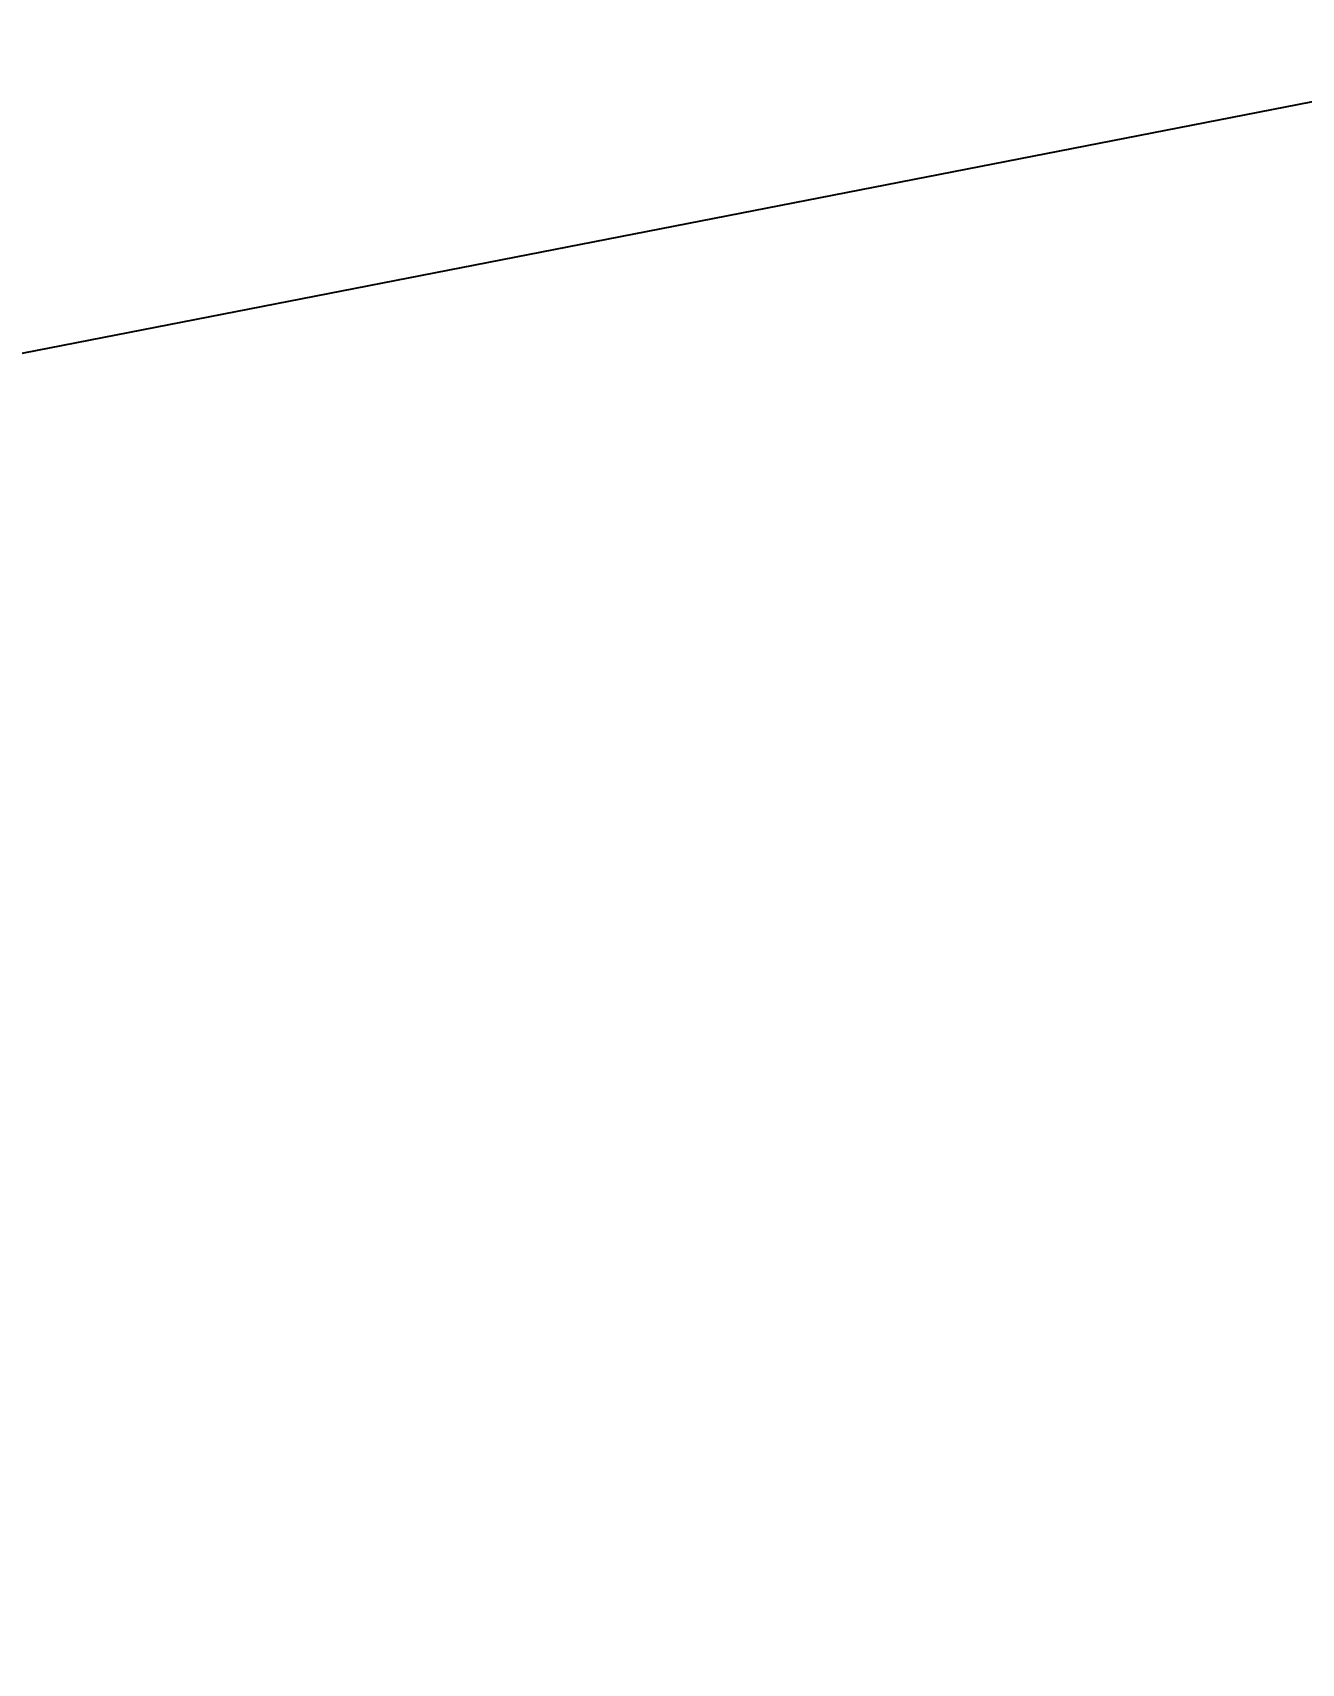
# Model space of a CAD drawing. Header units: millimetres. Extents: x -434100 to 9270898, y 0 to 249028.
# Drawn here: x 73303.13 to 73308.18, y 105936.29 to 105942.79 of the extents above; entities that cross this region are included whole.
import ezdxf
from ezdxf import colors
from ezdxf.entities.mleader import LeaderData, LeaderLine
from ezdxf.math import Vec2, Vec3

# ---------------------------------------------------------------- set-up
doc = ezdxf.new("R2010")
doc.units = ezdxf.units.MM
doc.header["$MEASUREMENT"] = 0
doc.layers.get('0').update_dxf_attribs({"color": 250, "lineweight": 9})
for name, color, linetype, lineweight in [('АР_Отметки', 250, 'Continuous', 15), ('АР_Размеры', 175, 'Continuous', 9), ('АР_Размеры дверей', 15, 'Continuous', 0), ('АР_Сущ Несущая стена', 216, 'Continuous', 30)]:
    doc.layers.add(name, color=color, linetype=linetype, lineweight=lineweight)
doc.layers.add('Тонкая', color=7, linetype='Continuous')
doc.styles.add('ISOCPEUR', font='isocpeur.TTF', dxfattribs={"width": 0.7})

# ---------------------------------------------------------------- blocks, each defined once
blk = doc.blocks.new('_DotSmall')
at = {"color": 0, "linetype": 'ByBlock', "const_width": 0.5}
blk.add_lwpolyline([(-0.0625, 0, 1), (0.0625, 0, 1)], format="xyb", close=True, dxfattribs=at)
blk = doc.blocks.new('A$Cec9b444d')
at = {"layer": 'Тонкая', "color": 5, "ltscale": 100}
blk.add_line((-293.911, -6250.3887), (-2355.1077, -6652.3379), dxfattribs=at)

msp = doc.modelspace()

# ---------------------------------------------------------------- linework, layer by layer
at = {"layer": 'АР_Размеры', "color": 5, "lineweight": 0, "ltscale": 100, "transparency": 33554687}
for points in [[(73319.3031, 105926.6705, -0.000016), (73322.0601, 105924.7459, -0.208057)], [(73319.3031, 105926.6705, -0.000016), (73322.0601, 105924.7459, -0.208057)], [(73319.3031, 105926.6705, -0.000016), (73322.0601, 105924.7459, -0.208057)], [(73319.3031, 105926.6705, -0.000016), (73322.0601, 105924.7459, -0.208057)], [(73319.3031, 105926.6705, -0.000016), (73322.0601, 105924.7459, -0.208057)], [(73319.3031, 105926.6705, -0.000016), (73322.0601, 105924.7459, -0.208057)], [(73319.3031, 105926.6705, -0.000016), (73322.0601, 105924.7459, -0.208057)], [(73319.3031, 105926.6705, -0.000016), (73322.0601, 105924.7459, -0.208057)], [(73319.3031, 105926.6705, -0.000016), (73322.0601, 105924.7459, -0.208057)], [(73319.3031, 105926.6705, -0.000016), (73322.0601, 105924.7459, -0.208057)], [(73319.3031, 105926.6705, -0.000016), (73322.0601, 105924.7459, -0.208057)], [(73319.3031, 105926.6705, -0.000016), (73322.0601, 105924.7459, -0.208057)], [(73319.3031, 105926.6705, -0.000016), (73322.0601, 105924.7459, -0.208057)], [(73319.3031, 105926.6705, -0.000016), (73322.0601, 105924.7459, -0.208057)], [(73319.3031, 105926.6705, -0.000016), (73322.0601, 105924.7459, -0.208057)], [(73319.3031, 105926.6705, -0.000016), (73322.0601, 105924.7459, -0.208057)], [(73319.3031, 105926.6705, -0.000016), (73322.0601, 105924.7459, -0.208057)], [(73319.3031, 105926.6705, -0.000016), (73322.0601, 105924.7459, -0.208057)], [(73319.3031, 105926.6705, -0.000016), (73322.0601, 105924.7459, -0.208057)], [(73319.3031, 105926.6705, -0.000016), (73322.0601, 105924.7459, -0.208057)], [(73319.3031, 105926.6705, -0.000016), (73322.0601, 105924.7459, -0.208057)], [(73319.3031, 105926.6705, -0.000016), (73322.0601, 105924.7459, -0.208057)], [(73319.3031, 105926.6705, -0.000016), (73322.0601, 105924.7459, -0.208057)], [(73319.3031, 105926.6705, -0.000016), (73322.0601, 105924.7459, -0.208057)], [(73319.3031, 105926.6705, -0.000016), (73322.0601, 105924.7459, -0.208057)], [(73319.3031, 105926.6705, -0.000016), (73322.0601, 105924.7459, -0.208057)], [(73319.3031, 105926.6705, -0.000016), (73322.0601, 105924.7459, -0.208057)], [(73319.3031, 105926.6705, -0.000016), (73322.0601, 105924.7459, -0.208057)], [(73319.3031, 105926.6705, -0.000016), (73322.0601, 105924.7459, -0.208057)], [(73319.3031, 105926.6705, -0.000016), (73322.0601, 105924.7459, -0.208057)], [(73319.3031, 105926.6705, -0.000016), (73322.0601, 105924.7459, -0.208057)], [(73319.3031, 105926.6705, -0.000016), (73322.0601, 105924.7459, -0.208057)], [(73319.3031, 105926.6705, -0.000016), (73322.0601, 105924.7459, -0.208057)], [(73319.3031, 105926.6705, -0.000016), (73322.0601, 105924.7459, -0.208057)], [(73319.3031, 105926.6705, -0.000016), (73322.0601, 105924.7459, -0.208057)], [(73319.3031, 105926.6705, -0.000016), (73322.0601, 105924.7459, -0.208057)], [(73319.3031, 105926.6705, -0.000016), (73322.0601, 105924.7459, -0.208057)], [(73319.3031, 105926.6705, -0.000016), (73322.0601, 105924.7459, -0.208057)], [(73319.3031, 105926.6705, -0.000016), (73322.0601, 105924.7459, -0.208057)], [(73319.3031, 105926.6705, -0.000016), (73322.0601, 105924.7459, -0.208057)], [(73319.3031, 105926.6705, -0.000016), (73322.0601, 105924.7459, -0.208057)], [(73319.3031, 105926.6705, -0.000016), (73322.0601, 105924.7459, -0.208057)], [(73319.3031, 105926.6705, -0.000016), (73322.0601, 105924.7459, -0.208057)], [(73319.3031, 105926.6705, -0.000016), (73322.0601, 105924.7459, -0.208057)], [(73319.3031, 105926.6705, -0.000016), (73322.0601, 105924.7459, -0.208057)], [(73319.3031, 105926.6705, -0.000016), (73322.0601, 105924.7459, -0.208057)], [(73319.3031, 105926.6705, -0.000016), (73322.0601, 105924.7459, -0.208057)], [(73319.3031, 105926.6705, -0.000016), (73322.0601, 105924.7459, -0.208057)], [(73319.3031, 105926.6705, -0.000016), (73322.0601, 105924.7459, -0.208057)], [(73319.3031, 105926.6705, -0.000016), (73322.0601, 105924.7459, -0.208057)], [(73319.3031, 105926.6705, -0.000016), (73322.0601, 105924.7459, -0.208057)], [(73319.3031, 105926.6705, -0.000016), (73322.0601, 105924.7459, -0.208057)], [(73319.3031, 105926.6705, -0.000016), (73322.0601, 105924.7459, -0.208057)], [(73319.3031, 105926.6705, -0.000016), (73322.0601, 105924.7459, -0.208057)], [(73319.3031, 105926.6705, -0.000016), (73322.0601, 105924.7459, -0.208057)], [(73319.3031, 105926.6705, -0.000016), (73322.0601, 105924.7459, -0.208057)], [(73319.3031, 105926.6705, -0.000016), (73322.0601, 105924.7459, -0.208057)], [(73319.3031, 105926.6705, -0.000016), (73322.0601, 105924.7459, -0.208057)], [(73319.3031, 105926.6705, -0.000016), (73322.0601, 105924.7459, -0.208057)], [(73319.3031, 105926.6705, -0.000016), (73322.0601, 105924.7459, -0.208057)], [(73319.3031, 105926.6705, -0.000016), (73322.0601, 105924.7459, -0.208057)], [(73319.3031, 105926.6705, -0.000016), (73322.0601, 105924.7459, -0.208057)], [(73319.3031, 105926.6705, -0.000016), (73322.0601, 105924.7459, -0.208057)], [(73319.3031, 105926.6705, -0.000016), (73322.0601, 105924.7459, -0.208057)], [(73319.3031, 105926.6705, -0.000016), (73322.0601, 105924.7459, -0.208057)], [(73319.3031, 105926.6705, -0.000016), (73322.0601, 105924.7459, -0.208057)], [(73319.3031, 105926.6705, -0.000016), (73322.0601, 105924.7459, -0.208057)], [(73319.3031, 105926.6705, -0.000016), (73322.0601, 105924.7459, -0.208057)], [(73319.3031, 105926.6705, -0.000016), (73322.0601, 105924.7459, -0.208057)], [(73319.3031, 105926.6705, -0.000016), (73322.0601, 105924.7459, -0.208057)], [(73319.3031, 105926.6705, -0.000016), (73322.0601, 105924.7459, -0.208057)], [(73319.3031, 105926.6705, -0.000016), (73322.0601, 105924.7459, -0.208057)], [(73319.3031, 105926.6705, -0.000016), (73322.0601, 105924.7459, -0.208057)], [(73319.3031, 105926.6705, -0.000016), (73322.0601, 105924.7459, -0.208057)], [(73319.3031, 105926.6705, -0.000016), (73322.0601, 105924.7459, -0.208057)], [(73319.3031, 105926.6705, -0.000016), (73322.0601, 105924.7459, -0.208057)], [(73319.3031, 105926.6705, -0.000016), (73322.0601, 105924.7459, -0.208057)], [(73319.3031, 105926.6705, -0.000016), (73322.0601, 105924.7459, -0.208057)], [(73319.3031, 105926.6705, -0.000016), (73322.0601, 105924.7459, -0.208057)], [(73319.3031, 105926.6705, -0.000016), (73322.0601, 105924.7459, -0.208057)], [(73319.3031, 105926.6705, -0.000016), (73322.0601, 105924.7459, -0.208057)], [(73319.3031, 105926.6705, -0.000016), (73322.0601, 105924.7459, -0.208057)], [(73319.3031, 105926.6705, -0.000016), (73322.0601, 105924.7459, -0.208057)], [(73319.3031, 105926.6705, -0.000016), (73322.0601, 105924.7459, -0.208057)], [(73319.3031, 105926.6705, -0.000016), (73322.0601, 105924.7459, -0.208057)], [(73319.3031, 105926.6705, -0.000016), (73322.0601, 105924.7459, -0.208057)], [(73319.3031, 105926.6705, -0.000016), (73322.0601, 105924.7459, -0.208057)], [(73319.3031, 105926.6705, -0.000016), (73322.0601, 105924.7459, -0.208057)], [(73319.3031, 105926.6705, -0.000016), (73322.0601, 105924.7459, -0.208057)], [(73319.3031, 105926.6705, -0.000016), (73322.0601, 105924.7459, -0.208057)], [(73319.3031, 105926.6705, -0.000016), (73322.0601, 105924.7459, -0.208057)], [(73319.3031, 105926.6705, -0.000016), (73322.0601, 105924.7459, -0.208057)], [(73319.3031, 105926.6705, -0.000016), (73322.0601, 105924.7459, -0.208057)], [(73319.3031, 105926.6705, -0.000016), (73322.0601, 105924.7459, -0.208057)], [(73319.3031, 105926.6705, -0.000016), (73322.0601, 105924.7459, -0.208057)], [(73319.3031, 105926.6705, -0.000016), (73322.0601, 105924.7459, -0.208057)], [(73319.3031, 105926.6705, -0.000016), (73322.0601, 105924.7459, -0.208057)], [(73319.3031, 105926.6705, -0.000016), (73322.0601, 105924.7459, -0.208057)], [(73319.3031, 105926.6705, -0.000016), (73322.0601, 105924.7459, -0.208057)], [(73319.3031, 105926.6705, -0.000016), (73322.0601, 105924.7459, -0.208057)], [(73319.3031, 105926.6705, -0.000016), (73322.0601, 105924.7459, -0.208057)], [(73319.3031, 105926.6705, -0.000016), (73322.0601, 105924.7459, -0.208057)], [(73319.3031, 105926.6705, -0.000016), (73322.0601, 105924.7459, -0.208057)], [(73319.3031, 105926.6705, -0.000016), (73322.0601, 105924.7459, -0.208057)], [(73319.3031, 105926.6705, -0.000016), (73322.0601, 105924.7459, -0.208057)], [(73319.3031, 105926.6705, -0.000016), (73322.0601, 105924.7459, -0.208057)], [(73319.3031, 105926.6705, -0.000016), (73322.0601, 105924.7459, -0.208057)], [(73319.3031, 105926.6705, -0.000016), (73322.0601, 105924.7459, -0.208057)], [(73319.3031, 105926.6705, -0.000016), (73322.0601, 105924.7459, -0.208057)], [(73319.3031, 105926.6705, -0.000016), (73322.0601, 105924.7459, -0.208057)], [(73319.3031, 105926.6705, -0.000016), (73322.0601, 105924.7459, -0.208057)], [(73319.3031, 105926.6705, -0.000016), (73322.0601, 105924.7459, -0.208057)], [(73319.3031, 105926.6705, -0.000016), (73322.0601, 105924.7459, -0.208057)], [(73319.3031, 105926.6705, -0.000016), (73322.0601, 105924.7459, -0.208057)], [(73319.3031, 105926.6705, -0.000016), (73322.0601, 105924.7459, -0.208057)], [(73319.3031, 105926.6705, -0.000016), (73322.0601, 105924.7459, -0.208057)], [(73319.3031, 105926.6705, -0.000016), (73322.0601, 105924.7459, -0.208057)], [(73319.3031, 105926.6705, -0.000016), (73322.0601, 105924.7459, -0.208057)], [(73319.3031, 105926.6705, -0.000016), (73322.0601, 105924.7459, -0.208057)], [(73319.3031, 105926.6705, -0.000016), (73322.0601, 105924.7459, -0.208057)], [(73319.3031, 105926.6705, -0.000016), (73322.0601, 105924.7459, -0.208057)], [(73319.3031, 105926.6705, -0.000016), (73322.0601, 105924.7459, -0.208057)], [(73319.3031, 105926.6705, -0.000016), (73322.0601, 105924.7459, -0.208057)], [(73319.3031, 105926.6705, -0.000016), (73322.0601, 105924.7459, -0.208057)], [(73319.3031, 105926.6705, -0.000016), (73322.0601, 105924.7459, -0.208057)], [(73319.3031, 105926.6705, -0.000016), (73322.0601, 105924.7459, -0.208057)], [(73319.3031, 105926.6705, -0.000016), (73322.0601, 105924.7459, -0.208057)], [(73319.3031, 105926.6705, -0.000016), (73322.0601, 105924.7459, -0.208057)], [(73319.3031, 105926.6705, -0.000016), (73322.0601, 105924.7459, -0.208057)], [(73319.3031, 105926.6705, -0.000016), (73322.0601, 105924.7459, -0.208057)], [(73319.3031, 105926.6705, -0.000016), (73322.0601, 105924.7459, -0.208057)], [(73319.3031, 105926.6705, -0.000016), (73322.0601, 105924.7459, -0.208057)], [(73319.3031, 105926.6705, -0.000016), (73322.0601, 105924.7459, -0.208057)], [(73319.3031, 105926.6705, -0.000016), (73322.0601, 105924.7459, -0.208057)], [(73319.3031, 105926.6705, -0.000016), (73322.0601, 105924.7459, -0.208057)], [(73319.3031, 105926.6705, -0.000016), (73322.0601, 105924.7459, -0.208057)], [(73319.3031, 105926.6705, -0.000016), (73322.0601, 105924.7459, -0.208057)], [(73319.3031, 105926.6705, -0.000016), (73322.0601, 105924.7459, -0.208057)], [(73319.3031, 105926.6705, -0.000016), (73322.0601, 105924.7459, -0.208057)], [(73319.3031, 105926.6705, -0.000016), (73322.0601, 105924.7459, -0.208057)], [(73319.3031, 105926.6705, -0.000016), (73322.0601, 105924.7459, -0.208057)], [(73319.3031, 105926.6705, -0.000016), (73322.0601, 105924.7459, -0.208057)], [(73319.3031, 105926.6705, -0.000016), (73322.0601, 105924.7459, -0.208057)], [(73319.3031, 105926.6705, -0.000016), (73322.0601, 105924.7459, -0.208057)], [(73319.3031, 105926.6705, -0.000016), (73322.0601, 105924.7459, -0.208057)], [(73319.3031, 105926.6705, -0.000016), (73322.0601, 105924.7459, -0.208057)], [(73319.3031, 105926.6705, -0.000016), (73322.0601, 105924.7459, -0.208057)], [(73319.3031, 105926.6705, -0.000016), (73322.0601, 105924.7459, -0.208057)], [(73319.3031, 105926.6705, -0.000016), (73322.0601, 105924.7459, -0.208057)], [(73319.3031, 105926.6705, -0.000016), (73322.0601, 105924.7459, -0.208057)], [(73319.3031, 105926.6705, -0.000016), (73322.0601, 105924.7459, -0.208057)], [(73319.3031, 105926.6705, -0.000016), (73322.0601, 105924.7459, -0.208057)], [(73319.3031, 105926.6705, -0.000016), (73322.0601, 105924.7459, -0.208057)], [(73319.3031, 105926.6705, -0.000016), (73322.0601, 105924.7459, -0.208057)], [(73319.3031, 105926.6705, -0.000016), (73322.0601, 105924.7459, -0.208057)], [(73319.3031, 105926.6705, -0.000016), (73322.0601, 105924.7459, -0.208057)], [(73319.3031, 105926.6705, -0.000016), (73322.0601, 105924.7459, -0.208057)], [(73319.3031, 105926.6705, -0.000016), (73322.0601, 105924.7459, -0.208057)], [(73319.3031, 105926.6705, -0.000016), (73322.0601, 105924.7459, -0.208057)], [(73319.3031, 105926.6705, -0.000016), (73322.0601, 105924.7459, -0.208057)], [(73319.3031, 105926.6705, -0.000016), (73322.0601, 105924.7459, -0.208057)], [(73319.3031, 105926.6705, -0.000016), (73322.0601, 105924.7459, -0.208057)], [(73319.3031, 105926.6705, -0.000016), (73322.0601, 105924.7459, -0.208057)], [(73319.3031, 105926.6705, -0.000016), (73322.0601, 105924.7459, -0.208057)], [(73319.3031, 105926.6705, -0.000016), (73322.0601, 105924.7459, -0.208057)], [(73319.3031, 105926.6705, -0.000016), (73322.0601, 105924.7459, -0.208057)], [(73319.3031, 105926.6705, -0.000016), (73322.0601, 105924.7459, -0.208057)], [(73319.3031, 105926.6705, -0.000016), (73322.0601, 105924.7459, -0.208057)], [(73319.3031, 105926.6705, -0.000016), (73322.0601, 105924.7459, -0.208057)], [(73319.3031, 105926.6705, -0.000016), (73322.0601, 105924.7459, -0.208057)], [(73319.3031, 105926.6705, -0.000016), (73322.0601, 105924.7459, -0.208057)], [(73315.9323, 105923.6598, -0.000016), (73317.8599, 105926.4147, -0.439819)], [(73315.9323, 105923.6598, -0.000016), (73317.8599, 105926.4147, -0.439819)], [(73315.9323, 105923.6598, -0.000016), (73317.8599, 105926.4147, -0.439819)], [(73315.9323, 105923.6598, -0.000016), (73317.8599, 105926.4147, -0.439819)], [(73315.9323, 105923.6598, -0.000016), (73317.8599, 105926.4147, -0.439819)], [(73315.9323, 105923.6598, -0.000016), (73317.8599, 105926.4147, -0.439819)], [(73315.9323, 105923.6598, -0.000016), (73317.8599, 105926.4147, -0.439819)], [(73315.9323, 105923.6598, -0.000016), (73317.8599, 105926.4147, -0.439819)], [(73315.9323, 105923.6598, -0.000016), (73317.8599, 105926.4147, -0.439819)], [(73315.9323, 105923.6598, -0.000016), (73317.8599, 105926.4147, -0.439819)], [(73315.9323, 105923.6598, -0.000016), (73317.8599, 105926.4147, -0.439819)], [(73315.9323, 105923.6598, -0.000016), (73317.8599, 105926.4147, -0.439819)], [(73315.9323, 105923.6598, -0.000016), (73317.8599, 105926.4147, -0.439819)], [(73315.9323, 105923.6598, -0.000016), (73317.8599, 105926.4147, -0.439819)], [(73315.9323, 105923.6598, -0.000016), (73317.8599, 105926.4147, -0.439819)], [(73315.9323, 105923.6598, -0.000016), (73317.8599, 105926.4147, -0.439819)], [(73315.9323, 105923.6598, -0.000016), (73317.8599, 105926.4147, -0.439819)], [(73315.9323, 105923.6598, -0.000016), (73317.8599, 105926.4147, -0.439819)], [(73315.9323, 105923.6598, -0.000016), (73317.8599, 105926.4147, -0.439819)], [(73315.9323, 105923.6598, -0.000016), (73317.8599, 105926.4147, -0.439819)], [(73315.9323, 105923.6598, -0.000016), (73317.8599, 105926.4147, -0.439819)], [(73315.9323, 105923.6598, -0.000016), (73317.8599, 105926.4147, -0.439819)], [(73315.9323, 105923.6598, -0.000016), (73317.8599, 105926.4147, -0.439819)], [(73315.9323, 105923.6598, -0.000016), (73317.8599, 105926.4147, -0.439819)], [(73315.9323, 105923.6598, -0.000016), (73317.8599, 105926.4147, -0.439819)], [(73315.9323, 105923.6598, -0.000016), (73317.8599, 105926.4147, -0.439819)], [(73315.9323, 105923.6598, -0.000016), (73317.8599, 105926.4147, -0.439819)], [(73315.9323, 105923.6598, -0.000016), (73317.8599, 105926.4147, -0.439819)], [(73315.9323, 105923.6598, -0.000016), (73317.8599, 105926.4147, -0.439819)], [(73315.9323, 105923.6598, -0.000016), (73317.8599, 105926.4147, -0.439819)], [(73315.9323, 105923.6598, -0.000016), (73317.8599, 105926.4147, -0.439819)], [(73315.9323, 105923.6598, -0.000016), (73317.8599, 105926.4147, -0.439819)], [(73315.9323, 105923.6598, -0.000016), (73317.8599, 105926.4147, -0.439819)], [(73315.9323, 105923.6598, -0.000016), (73317.8599, 105926.4147, -0.439819)], [(73315.9323, 105923.6598, -0.000016), (73317.8599, 105926.4147, -0.439819)], [(73315.9323, 105923.6598, -0.000016), (73317.8599, 105926.4147, -0.439819)], [(73315.9323, 105923.6598, -0.000016), (73317.8599, 105926.4147, -0.439819)], [(73315.9323, 105923.6598, -0.000016), (73317.8599, 105926.4147, -0.439819)], [(73315.9323, 105923.6598, -0.000016), (73317.8599, 105926.4147, -0.439819)], [(73315.9323, 105923.6598, -0.000016), (73317.8599, 105926.4147, -0.439819)], [(73315.9323, 105923.6598, -0.000016), (73317.8599, 105926.4147, -0.439819)], [(73315.9323, 105923.6598, -0.000016), (73317.8599, 105926.4147, -0.439819)], [(73315.9323, 105923.6598, -0.000016), (73317.8599, 105926.4147, -0.439819)], [(73315.9323, 105923.6598, -0.000016), (73317.8599, 105926.4147, -0.439819)], [(73315.9323, 105923.6598, -0.000016), (73317.8599, 105926.4147, -0.439819)], [(73315.9323, 105923.6598, -0.000016), (73317.8599, 105926.4147, -0.439819)], [(73315.9323, 105923.6598, -0.000016), (73317.8599, 105926.4147, -0.439819)], [(73315.9323, 105923.6598, -0.000016), (73317.8599, 105926.4147, -0.439819)], [(73315.9323, 105923.6598, -0.000016), (73317.8599, 105926.4147, -0.439819)], [(73315.9323, 105923.6598, -0.000016), (73317.8599, 105926.4147, -0.439819)], [(73315.9323, 105923.6598, -0.000016), (73317.8599, 105926.4147, -0.439819)], [(73315.9323, 105923.6598, -0.000016), (73317.8599, 105926.4147, -0.439819)], [(73315.9323, 105923.6598, -0.000016), (73317.8599, 105926.4147, -0.439819)], [(73315.9323, 105923.6598, -0.000016), (73317.8599, 105926.4147, -0.439819)], [(73315.9323, 105923.6598, -0.000016), (73317.8599, 105926.4147, -0.439819)], [(73315.9323, 105923.6598, -0.000016), (73317.8599, 105926.4147, -0.439819)], [(73315.9323, 105923.6598, -0.000016), (73317.8599, 105926.4147, -0.439819)], [(73315.9323, 105923.6598, -0.000016), (73317.8599, 105926.4147, -0.439819)], [(73315.9323, 105923.6598, -0.000016), (73317.8599, 105926.4147, -0.439819)], [(73315.9323, 105923.6598, -0.000016), (73317.8599, 105926.4147, -0.439819)], [(73315.9323, 105923.6598, -0.000016), (73317.8599, 105926.4147, -0.439819)], [(73315.9323, 105923.6598, -0.000016), (73317.8599, 105926.4147, -0.439819)], [(73315.9323, 105923.6598, -0.000016), (73317.8599, 105926.4147, -0.439819)], [(73315.9323, 105923.6598, -0.000016), (73317.8599, 105926.4147, -0.439819)], [(73315.9323, 105923.6598, -0.000016), (73317.8599, 105926.4147, -0.439819)], [(73315.9323, 105923.6598, -0.000016), (73317.8599, 105926.4147, -0.439819)], [(73315.9323, 105923.6598, -0.000016), (73317.8599, 105926.4147, -0.439819)], [(73315.9323, 105923.6598, -0.000016), (73317.8599, 105926.4147, -0.439819)], [(73315.9323, 105923.6598, -0.000016), (73317.8599, 105926.4147, -0.439819)], [(73315.9323, 105923.6598, -0.000016), (73317.8599, 105926.4147, -0.439819)], [(73315.9323, 105923.6598, -0.000016), (73317.8599, 105926.4147, -0.439819)], [(73315.9323, 105923.6598, -0.000016), (73317.8599, 105926.4147, -0.439819)], [(73315.9323, 105923.6598, -0.000016), (73317.8599, 105926.4147, -0.439819)], [(73315.9323, 105923.6598, -0.000016), (73317.8599, 105926.4147, -0.439819)], [(73315.9323, 105923.6598, -0.000016), (73317.8599, 105926.4147, -0.439819)], [(73315.9323, 105923.6598, -0.000016), (73317.8599, 105926.4147, -0.439819)], [(73315.9323, 105923.6598, -0.000016), (73317.8599, 105926.4147, -0.439819)], [(73315.9323, 105923.6598, -0.000016), (73317.8599, 105926.4147, -0.439819)], [(73315.9323, 105923.6598, -0.000016), (73317.8599, 105926.4147, -0.439819)], [(73315.9323, 105923.6598, -0.000016), (73317.8599, 105926.4147, -0.439819)], [(73315.9323, 105923.6598, -0.000016), (73317.8599, 105926.4147, -0.439819)], [(73315.9323, 105923.6598, -0.000016), (73317.8599, 105926.4147, -0.439819)], [(73315.9323, 105923.6598, -0.000016), (73317.8599, 105926.4147, -0.439819)], [(73315.9323, 105923.6598, -0.000016), (73317.8599, 105926.4147, -0.439819)], [(73315.9323, 105923.6598, -0.000016), (73317.8599, 105926.4147, -0.439819)], [(73315.9323, 105923.6598, -0.000016), (73317.8599, 105926.4147, -0.439819)], [(73315.9323, 105923.6598, -0.000016), (73317.8599, 105926.4147, -0.439819)], [(73315.9323, 105923.6598, -0.000016), (73317.8599, 105926.4147, -0.439819)], [(73315.9323, 105923.6598, -0.000016), (73317.8599, 105926.4147, -0.439819)], [(73315.9323, 105923.6598, -0.000016), (73317.8599, 105926.4147, -0.439819)], [(73315.9323, 105923.6598, -0.000016), (73317.8599, 105926.4147, -0.439819)], [(73315.9323, 105923.6598, -0.000016), (73317.8599, 105926.4147, -0.439819)], [(73315.9323, 105923.6598, -0.000016), (73317.8599, 105926.4147, -0.439819)], [(73315.9323, 105923.6598, -0.000016), (73317.8599, 105926.4147, -0.439819)], [(73315.9323, 105923.6598, -0.000016), (73317.8599, 105926.4147, -0.439819)], [(73315.9323, 105923.6598, -0.000016), (73317.8599, 105926.4147, -0.439819)], [(73315.9323, 105923.6598, -0.000016), (73317.8599, 105926.4147, -0.439819)], [(73315.9323, 105923.6598, -0.000016), (73317.8599, 105926.4147, -0.439819)], [(73315.9323, 105923.6598, -0.000016), (73317.8599, 105926.4147, -0.439819)], [(73315.9323, 105923.6598, -0.000016), (73317.8599, 105926.4147, -0.439819)], [(73315.9323, 105923.6598, -0.000016), (73317.8599, 105926.4147, -0.439819)], [(73315.9323, 105923.6598, -0.000016), (73317.8599, 105926.4147, -0.439819)], [(73315.9323, 105923.6598, -0.000016), (73317.8599, 105926.4147, -0.439819)], [(73315.9323, 105923.6598, -0.000016), (73317.8599, 105926.4147, -0.439819)], [(73315.9323, 105923.6598, -0.000016), (73317.8599, 105926.4147, -0.439819)], [(73315.9323, 105923.6598, -0.000016), (73317.8599, 105926.4147, -0.439819)], [(73315.9323, 105923.6598, -0.000016), (73317.8599, 105926.4147, -0.439819)], [(73315.9323, 105923.6598, -0.000016), (73317.8599, 105926.4147, -0.439819)], [(73315.9323, 105923.6598, -0.000016), (73317.8599, 105926.4147, -0.439819)], [(73315.9323, 105923.6598, -0.000016), (73317.8599, 105926.4147, -0.439819)], [(73315.9323, 105923.6598, -0.000016), (73317.8599, 105926.4147, -0.439819)], [(73315.9323, 105923.6598, -0.000016), (73317.8599, 105926.4147, -0.439819)], [(73315.9323, 105923.6598, -0.000016), (73317.8599, 105926.4147, -0.439819)], [(73315.9323, 105923.6598, -0.000016), (73317.8599, 105926.4147, -0.439819)], [(73315.9323, 105923.6598, -0.000016), (73317.8599, 105926.4147, -0.439819)], [(73315.9323, 105923.6598, -0.000016), (73317.8599, 105926.4147, -0.439819)], [(73315.9323, 105923.6598, -0.000016), (73317.8599, 105926.4147, -0.439819)], [(73315.9323, 105923.6598, -0.000016), (73317.8599, 105926.4147, -0.439819)], [(73315.9323, 105923.6598, -0.000016), (73317.8599, 105926.4147, -0.439819)], [(73315.9323, 105923.6598, -0.000016), (73317.8599, 105926.4147, -0.439819)], [(73315.9323, 105923.6598, -0.000016), (73317.8599, 105926.4147, -0.439819)], [(73315.9323, 105923.6598, -0.000016), (73317.8599, 105926.4147, -0.439819)], [(73315.9323, 105923.6598, -0.000016), (73317.8599, 105926.4147, -0.439819)], [(73315.9323, 105923.6598, -0.000016), (73317.8599, 105926.4147, -0.439819)], [(73315.9323, 105923.6598, -0.000016), (73317.8599, 105926.4147, -0.439819)], [(73315.9323, 105923.6598, -0.000016), (73317.8599, 105926.4147, -0.439819)], [(73315.9323, 105923.6598, -0.000016), (73317.8599, 105926.4147, -0.439819)], [(73315.9323, 105923.6598, -0.000016), (73317.8599, 105926.4147, -0.439819)], [(73315.9323, 105923.6598, -0.000016), (73317.8599, 105926.4147, -0.439819)], [(73315.9323, 105923.6598, -0.000016), (73317.8599, 105926.4147, -0.439819)], [(73315.9323, 105923.6598, -0.000016), (73317.8599, 105926.4147, -0.439819)], [(73315.9323, 105923.6598, -0.000016), (73317.8599, 105926.4147, -0.439819)], [(73315.9323, 105923.6598, -0.000016), (73317.8599, 105926.4147, -0.439819)], [(73315.9323, 105923.6598, -0.000016), (73317.8599, 105926.4147, -0.439819)], [(73315.9323, 105923.6598, -0.000016), (73317.8599, 105926.4147, -0.439819)], [(73315.9323, 105923.6598, -0.000016), (73317.8599, 105926.4147, -0.439819)], [(73315.9323, 105923.6598, -0.000016), (73317.8599, 105926.4147, -0.439819)], [(73315.9323, 105923.6598, -0.000016), (73317.8599, 105926.4147, -0.439819)], [(73315.9323, 105923.6598, -0.000016), (73317.8599, 105926.4147, -0.439819)], [(73315.9323, 105923.6598, -0.000016), (73317.8599, 105926.4147, -0.439819)], [(73315.9323, 105923.6598, -0.000016), (73317.8599, 105926.4147, -0.439819)], [(73315.9323, 105923.6598, -0.000016), (73317.8599, 105926.4147, -0.439819)], [(73315.9323, 105923.6598, -0.000016), (73317.8599, 105926.4147, -0.439819)], [(73315.9323, 105923.6598, -0.000016), (73317.8599, 105926.4147, -0.439819)], [(73315.9323, 105923.6598, -0.000016), (73317.8599, 105926.4147, -0.439819)], [(73315.9323, 105923.6598, -0.000016), (73317.8599, 105926.4147, -0.439819)], [(73315.9323, 105923.6598, -0.000016), (73317.8599, 105926.4147, -0.439819)], [(73315.9323, 105923.6598, -0.000016), (73317.8599, 105926.4147, -0.439819)], [(73315.9323, 105923.6598, -0.000016), (73317.8599, 105926.4147, -0.439819)], [(73315.9323, 105923.6598, -0.000016), (73317.8599, 105926.4147, -0.439819)], [(73315.9323, 105923.6598, -0.000016), (73317.8599, 105926.4147, -0.439819)], [(73315.9323, 105923.6598, -0.000016), (73317.8599, 105926.4147, -0.439819)], [(73315.9323, 105923.6598, -0.000016), (73317.8599, 105926.4147, -0.439819)], [(73315.9323, 105923.6598, -0.000016), (73317.8599, 105926.4147, -0.439819)], [(73315.9323, 105923.6598, -0.000016), (73317.8599, 105926.4147, -0.439819)], [(73315.9323, 105923.6598, -0.000016), (73317.8599, 105926.4147, -0.439819)], [(73315.9323, 105923.6598, -0.000016), (73317.8599, 105926.4147, -0.439819)], [(73315.9323, 105923.6598, -0.000016), (73317.8599, 105926.4147, -0.439819)], [(73315.9323, 105923.6598, -0.000016), (73317.8599, 105926.4147, -0.439819)], [(73315.9323, 105923.6598, -0.000016), (73317.8599, 105926.4147, -0.439819)], [(73315.9323, 105923.6598, -0.000016), (73317.8599, 105926.4147, -0.439819)], [(73315.9323, 105923.6598, -0.000016), (73317.8599, 105926.4147, -0.439819)], [(73315.9323, 105923.6598, -0.000016), (73317.8599, 105926.4147, -0.439819)], [(73315.9323, 105923.6598, -0.000016), (73317.8599, 105926.4147, -0.439819)], [(73315.9323, 105923.6598, -0.000016), (73317.8599, 105926.4147, -0.439819)], [(73315.9323, 105923.6598, -0.000016), (73317.8599, 105926.4147, -0.439819)], [(73315.9323, 105923.6598, -0.000016), (73317.8599, 105926.4147, -0.439819)], [(73315.9323, 105923.6598, -0.000016), (73317.8599, 105926.4147, -0.439819)], [(73315.9323, 105923.6598, -0.000016), (73317.8599, 105926.4147, -0.439819)], [(73315.9323, 105923.6598, -0.000016), (73317.8599, 105926.4147, -0.439819)], [(73315.9323, 105923.6598, -0.000016), (73317.8599, 105926.4147, -0.439819)]]:
    msp.add_lwpolyline(points, format="xyb", dxfattribs=at)
at = {"layer": 'АР_Сущ Несущая стена', "lineweight": 18, "ltscale": 100}
msp.add_arc((72770.1761, 115484.9159), 9778.6546, 272.59254797, 356.63539137, dxfattribs=at)

# ---------------------------------------------------------------- block references
at = {"layer": 'АР_Размеры дверей', "ltscale": 100}
msp.add_blockref('A$Cec9b444d', (75635.8984, 112589.4983), dxfattribs=at)

# ---------------------------------------------------------------- leaders
at = {"layer": 'АР_Отметки'}
ml = msp.add_multileader_mtext('Standard', dxfattribs=at)
ml.set_content('Л.4', color=256, style='ISOCPEUR')
ml.set_leader_properties(color=256, linetype='Continuous', lineweight=-1)
ml.set_arrow_properties(name='DOTSMALL')
ml.build(insert=Vec2(0, 0))
ml.multileader.update_dxf_attribs({"has_text_frame": 1, "text_left_attachment_type": 4, "text_right_attachment_type": 4, "dogleg_length": 100, "arrow_head_size": 180})
ctx = ml.context
ctx.base_point, ctx.char_height, ctx.arrow_head_size, ctx.landing_gap_size, ctx.plane_origin = Vec3(82175.4982, 130136.1248), 250, 180, 50, Vec3(110295.9457, 117978.4653)
ctx.left_attachment, ctx.right_attachment = 4, 4
notes = []
notes.append((ctx, [(0, (0, 0, 0), (0, 0), (1, 0), 1, [])]))
ctx.mtext.insert, ctx.mtext.width, ctx.mtext.line_spacing_style, ctx.mtext.flow_direction = Vec3(82225.4982, 130469.4581), 852.697031, 2, 5
ml = msp.add_multileader_mtext('Standard', dxfattribs=at)
ml.set_content('Л.4', color=256, style='ISOCPEUR')
ml.set_leader_properties(color=256, linetype='Continuous', lineweight=-1)
ml.set_arrow_properties(name='DOTSMALL')
ml.build(insert=Vec2(0, 0))
ml.multileader.update_dxf_attribs({"has_text_frame": 1, "text_left_attachment_type": 4, "text_right_attachment_type": 4, "dogleg_length": 100, "arrow_head_size": 180})
ctx = ml.context
ctx.base_point, ctx.char_height, ctx.arrow_head_size, ctx.landing_gap_size, ctx.plane_origin = Vec3(219850.3773, 129601.5848), 250, 180, 50, Vec3(247234.1017, 117978.4653)
ctx.left_attachment, ctx.right_attachment = 4, 4
notes.append((ctx, [(0, (0, 0, 0), (0, 0), (1, 0), 1, [])]))
ctx.mtext.insert, ctx.mtext.width, ctx.mtext.line_spacing_style, ctx.mtext.flow_direction = Vec3(219900.3773, 129934.9181), 852.697031, 2, 5
ml = msp.add_multileader_mtext('Standard', dxfattribs=at)
ml.set_content('+11,550', color=256, style='ISOCPEUR')
ml.set_leader_properties(color=256, linetype='Continuous', lineweight=-1)
ml.set_arrow_properties(name='DOTSMALL')
ml.build(insert=Vec2(0, 0))
ml.multileader.update_dxf_attribs({"has_text_frame": 1, "text_left_attachment_type": 4, "text_right_attachment_type": 4, "dogleg_length": 100, "arrow_head_size": 180})
ctx = ml.context
ctx.base_point, ctx.char_height, ctx.arrow_head_size, ctx.landing_gap_size, ctx.plane_origin = Vec3(219245.8889, 128951.1987), 250, 180, 50, Vec3(217084.6766, 128359.9532)
ctx.left_attachment, ctx.right_attachment = 4, 4
notes.append((ctx, [(0, (0, 0, 0), (0, 0), (1, 0), 1, [])]))
ctx.mtext.insert, ctx.mtext.width, ctx.mtext.line_spacing_style, ctx.mtext.flow_direction = Vec3(219295.8889, 129284.5321), 852.697031, 2, 5
ml = msp.add_multileader_mtext('Standard', dxfattribs=at)
ml.set_content('+11,550', color=256, style='ISOCPEUR')
ml.set_leader_properties(color=256, linetype='Continuous', lineweight=-1)
ml.set_arrow_properties(name='DOTSMALL')
ml.build(insert=Vec2(0, 0))
ml.multileader.update_dxf_attribs({"has_text_frame": 1, "text_left_attachment_type": 4, "text_right_attachment_type": 4, "dogleg_length": 100, "arrow_head_size": 180})
ctx = ml.context
ctx.base_point, ctx.char_height, ctx.arrow_head_size, ctx.landing_gap_size, ctx.plane_origin = Vec3(219245.8889, 128951.1987), 250, 180, 50, Vec3(217084.6766, 128359.9532)
ctx.left_attachment, ctx.right_attachment = 4, 4
notes.append((ctx, [(0, (0, 0, 0), (0, 0), (1, 0), 1, [])]))
ctx.mtext.insert, ctx.mtext.width, ctx.mtext.line_spacing_style, ctx.mtext.flow_direction = Vec3(219295.8889, 129284.5321), 852.697031, 2, 5
ml = msp.add_multileader_mtext('Standard', dxfattribs=at)
ml.set_content('+13,200', color=256, style='ISOCPEUR')
ml.set_leader_properties(color=256, linetype='Continuous', lineweight=-1)
ml.set_arrow_properties(name='DOTSMALL')
ml.build(insert=Vec2(0, 0))
ml.multileader.update_dxf_attribs({"has_text_frame": 1, "text_left_attachment_type": 4, "text_right_attachment_type": 4, "dogleg_length": 100, "arrow_head_size": 180})
ctx = ml.context
ctx.base_point, ctx.char_height, ctx.arrow_head_size, ctx.landing_gap_size, ctx.plane_origin = Vec3(224401.7393, 128884.7482), 250, 180, 50, Vec3(222084.6766, 129104.9532)
ctx.left_attachment, ctx.right_attachment = 4, 4
notes.append((ctx, [(0, (0, 0, 0), (0, 0), (1, 0), 1, [])]))
ctx.mtext.insert, ctx.mtext.width, ctx.mtext.line_spacing_style, ctx.mtext.flow_direction = Vec3(224451.7393, 129218.0815), 852.697031, 2, 5
ml = msp.add_multileader_mtext('Standard', dxfattribs=at)
ml.set_content('+8,400', color=256, style='ISOCPEUR')
ml.set_leader_properties(color=256, linetype='Continuous', lineweight=-1)
ml.set_arrow_properties(name='DOTSMALL')
ml.build(insert=Vec2(0, 0))
ml.multileader.update_dxf_attribs({"has_text_frame": 1, "text_left_attachment_type": 4, "text_right_attachment_type": 4, "dogleg_length": 100, "arrow_head_size": 180})
ctx = ml.context
ctx.base_point, ctx.char_height, ctx.arrow_head_size, ctx.landing_gap_size, ctx.plane_origin = Vec3(82494.6764, 128780.1186), 250, 180, 50, Vec3(83037.9576, 129583.0753)
ctx.left_attachment, ctx.right_attachment = 4, 4
notes.append((ctx, [(0, (0, 0, 0), (0, 0), (1, 0), 1, [])]))
ctx.mtext.insert, ctx.mtext.width, ctx.mtext.line_spacing_style, ctx.mtext.flow_direction = Vec3(82544.6764, 129113.4519), 852.697031, 2, 5
ml = msp.add_multileader_mtext('Standard', dxfattribs=at)
ml.set_content('+7,050', color=256, style='ISOCPEUR')
ml.set_leader_properties(color=256, linetype='Continuous', lineweight=-1)
ml.set_arrow_properties(name='DOTSMALL')
ml.build(insert=Vec2(0, 0))
ml.multileader.update_dxf_attribs({"has_text_frame": 1, "text_left_attachment_type": 4, "text_right_attachment_type": 4, "dogleg_length": 100, "arrow_head_size": 180})
ctx = ml.context
ctx.base_point, ctx.char_height, ctx.arrow_head_size, ctx.landing_gap_size, ctx.plane_origin = Vec3(87831.4959, 128735), 250, 180, 50, Vec3(87750.1025, 127467.4358)
ctx.left_attachment, ctx.right_attachment = 4, 4
notes.append((ctx, [(0, (0, 0, 0), (0, 0), (1, 0), 1, [])]))
ctx.mtext.insert, ctx.mtext.width, ctx.mtext.line_spacing_style, ctx.mtext.flow_direction = Vec3(87881.4959, 129068.3333), 852.697031, 2, 5
ml = msp.add_multileader_mtext('Standard', dxfattribs=at)
ml.set_content('+13,340', color=256, style='ISOCPEUR')
ml.set_leader_properties(color=256, linetype='Continuous', lineweight=-1)
ml.set_arrow_properties(name='DOTSMALL')
ml.build(insert=Vec2(0, 0))
ml.multileader.update_dxf_attribs({"has_text_frame": 1, "text_left_attachment_type": 4, "text_right_attachment_type": 4, "dogleg_length": 100, "arrow_head_size": 180})
ctx = ml.context
ctx.base_point, ctx.char_height, ctx.arrow_head_size, ctx.landing_gap_size, ctx.plane_origin = Vec3(224285.949, 127292.9429), 250, 180, 50, Vec3(222767.074, 127587.8283)
ctx.left_attachment, ctx.right_attachment = 4, 4
notes.append((ctx, [(0, (0, 0, 0), (0, 0), (1, 0), 1, [])]))
ctx.mtext.insert, ctx.mtext.width, ctx.mtext.line_spacing_style, ctx.mtext.flow_direction = Vec3(224335.949, 127626.2762), 852.697031, 2, 5
ml = msp.add_multileader_mtext('Standard', dxfattribs=at)
ml.set_content('+6,300', color=256, style='ISOCPEUR')
ml.set_leader_properties(color=256, linetype='Continuous', lineweight=-1)
ml.set_arrow_properties(name='DOTSMALL')
ml.build(insert=Vec2(0, 0))
ml.multileader.update_dxf_attribs({"has_text_frame": 1, "text_left_attachment_type": 4, "text_right_attachment_type": 4, "dogleg_length": 100, "arrow_head_size": 180})
ctx = ml.context
ctx.base_point, ctx.char_height, ctx.arrow_head_size, ctx.landing_gap_size, ctx.plane_origin = Vec3(114000.6129, 126617.8026), 250, 180, 50, Vec3(122344.4352, 124376.8899)
ctx.left_attachment, ctx.right_attachment = 4, 4
notes.append((ctx, [(0, (0, 0, 0), (0, 0), (1, 0), 1, [])]))
ctx.mtext.insert, ctx.mtext.width, ctx.mtext.line_spacing_style, ctx.mtext.flow_direction = Vec3(114050.6129, 126951.1359), 852.697031, 2, 5
ml = msp.add_multileader_mtext('Standard', dxfattribs=at)
ml.set_content('Л.5', color=256, style='ISOCPEUR')
ml.set_leader_properties(color=256, linetype='Continuous', lineweight=-1)
ml.set_arrow_properties(name='DOTSMALL')
ml.build(insert=Vec2(0, 0))
ml.multileader.update_dxf_attribs({"has_text_frame": 1, "text_left_attachment_type": 4, "text_right_attachment_type": 4, "dogleg_length": 100, "arrow_head_size": 180})
ctx = ml.context
ctx.base_point, ctx.char_height, ctx.arrow_head_size, ctx.landing_gap_size, ctx.plane_origin = Vec3(112098.3034, 126005.3773), 250, 180, 50, Vec3(137881.1695, 112284.7755)
ctx.left_attachment, ctx.right_attachment = 4, 4
notes.append((ctx, [(0, (0, 0, 0), (0, 0), (1, 0), 1, [])]))
ctx.mtext.insert, ctx.mtext.width, ctx.mtext.line_spacing_style, ctx.mtext.flow_direction = Vec3(112148.3034, 126338.7106), 852.697031, 2, 5
ml = msp.add_multileader_mtext('Standard', dxfattribs=at)
ml.set_content('+8,400', color=256, style='ISOCPEUR')
ml.set_leader_properties(color=256, linetype='Continuous', lineweight=-1)
ml.set_arrow_properties(name='DOTSMALL')
ml.build(insert=Vec2(0, 0))
ml.multileader.update_dxf_attribs({"has_text_frame": 1, "text_left_attachment_type": 4, "text_right_attachment_type": 4, "dogleg_length": 100, "arrow_head_size": 180})
ctx = ml.context
ctx.base_point, ctx.char_height, ctx.arrow_head_size, ctx.landing_gap_size, ctx.plane_origin = Vec3(113239.5798, 119007.659), 250, 180, 50, Vec3(117207.7653, 125886.4048)
ctx.left_attachment, ctx.right_attachment = 4, 4
notes.append((ctx, [(0, (0, 0, 0), (0, 0), (1, 0), 1, [])]))
ctx.mtext.insert, ctx.mtext.width, ctx.mtext.line_spacing_style, ctx.mtext.flow_direction = Vec3(113289.5798, 119340.9924), 852.697031, 2, 5
ml = msp.add_multileader_mtext('Standard', dxfattribs=at)
ml.set_content('+8,400', color=256, style='ISOCPEUR')
ml.set_leader_properties(color=256, linetype='Continuous', lineweight=-1)
ml.set_arrow_properties(name='DOTSMALL')
ml.build(insert=Vec2(0, 0))
ml.multileader.update_dxf_attribs({"has_text_frame": 1, "text_left_attachment_type": 4, "text_right_attachment_type": 4, "dogleg_length": 100, "arrow_head_size": 180})
ctx = ml.context
ctx.base_point, ctx.char_height, ctx.arrow_head_size, ctx.landing_gap_size, ctx.plane_origin = Vec3(85630.6041, 118954.6131), 250, 180, 50, Vec3(85857.8806, 118747.4473)
ctx.left_attachment, ctx.right_attachment = 4, 4
notes.append((ctx, [(0, (0, 0, 0), (0, 0), (1, 0), 1, [])]))
ctx.mtext.insert, ctx.mtext.width, ctx.mtext.line_spacing_style, ctx.mtext.flow_direction = Vec3(85680.6041, 119287.9464), 852.697031, 2, 5
for ctx, leaders in notes:
    for number, flags, end, landing, length, lines in leaders:
        leader = LeaderData()
        leader.index, (leader.has_last_leader_line, leader.has_dogleg_vector, leader.attachment_direction) = number, flags
        leader.last_leader_point, leader.dogleg_vector, leader.dogleg_length = Vec3(end), Vec3(landing), length
        for number, points, colour, breaks in lines:
            line = LeaderLine()
            line.index, line.vertices, line.color, line.breaks = number, Vec3.list(points), colors.encode_raw_color(colour), breaks
            leader.lines.append(line)
        ctx.leaders.append(leader)

doc.saveas('drawing.dxf')
